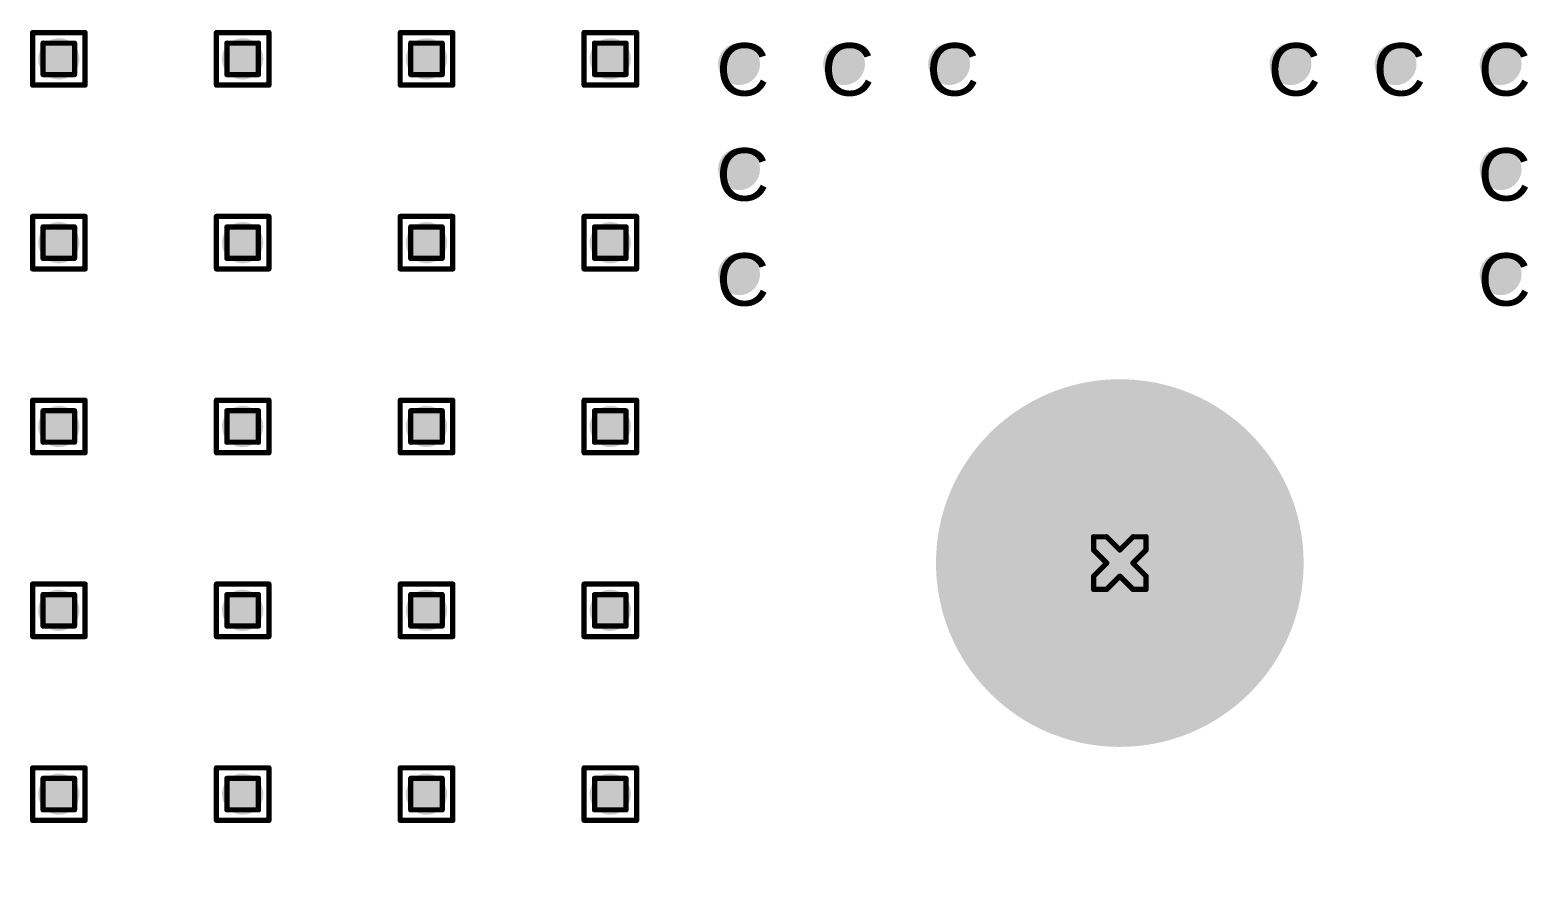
# Model space of a CAD drawing. Header units: millimetres. Extents: x -25 to 478, y -31 to 252.
# Drawn here: x 83.82 to 98.31, y 9.4 to 17.68 of the extents above; entities that cross this region are included whole.
import ezdxf

# ---------------------------------------------------------------- set-up
doc = ezdxf.new("R2010")
doc.units = ezdxf.units.MM
doc.layers.add('DrillDrawing', color=1, linetype='Continuous')
doc.layers.add('ViaHoleLayer', color=16, linetype='Continuous')
doc.styles.add('Arial', font='', dxfattribs={"height": 0.2})
doc.styles.get('Arial').set_extended_font_data('Arial')

# ---------------------------------------------------------------- blocks, each defined once
blk = doc.blocks.new('FP_CB25_18_CY_CONN_TERM_LUG_25MM4_7MM9_MFG_1508')
at = {"layer": 'ViaHoleLayer'}
h = blk.add_hatch(color=16, dxfattribs=at)
edge = h.paths.add_edge_path()
edge.add_arc((-3.048, 3.683), 0.203, 0, 360)
h = blk.add_hatch(color=16, dxfattribs=at)
edge = h.paths.add_edge_path()
edge.add_arc((-2.032, 3.683), 0.203, 0, 360)
h = blk.add_hatch(color=16, dxfattribs=at)
edge = h.paths.add_edge_path()
edge.add_arc((-1.016, 3.683), 0.203, 0, 360)
h = blk.add_hatch(color=16, dxfattribs=at)
edge = h.paths.add_edge_path()
edge.add_arc((0, 3.683), 0.203, 0, 360)
h = blk.add_hatch(color=16, dxfattribs=at)
edge = h.paths.add_edge_path()
edge.add_arc((10.414, 3.683), 0.203, 0, 360)
h = blk.add_hatch(color=16, dxfattribs=at)
edge = h.paths.add_edge_path()
edge.add_arc((11.43, 3.683), 0.203, 0, 360)
h = blk.add_hatch(color=16, dxfattribs=at)
edge = h.paths.add_edge_path()
edge.add_arc((12.446, 3.683), 0.203, 0, 360)
h = blk.add_hatch(color=16, dxfattribs=at)
edge = h.paths.add_edge_path()
edge.add_arc((-3.048, 2.667), 0.203, 0, 360)
h = blk.add_hatch(color=16, dxfattribs=at)
edge = h.paths.add_edge_path()
edge.add_arc((-2.032, 2.667), 0.203, 0, 360)
h = blk.add_hatch(color=16, dxfattribs=at)
edge = h.paths.add_edge_path()
edge.add_arc((-1.016, 2.667), 0.203, 0, 360)
h = blk.add_hatch(color=16, dxfattribs=at)
edge = h.paths.add_edge_path()
edge.add_arc((0, 2.667), 0.203, 0, 360)
h = blk.add_hatch(color=16, dxfattribs=at)
edge = h.paths.add_edge_path()
edge.add_arc((12.446, 2.667), 0.203, 0, 360)
h = blk.add_hatch(color=16, dxfattribs=at)
edge = h.paths.add_edge_path()
edge.add_arc((-3.048, 1.651), 0.203, 0, 360)
h = blk.add_hatch(color=16, dxfattribs=at)
edge = h.paths.add_edge_path()
edge.add_arc((-2.032, 1.651), 0.203, 0, 360)
h = blk.add_hatch(color=16, dxfattribs=at)
edge = h.paths.add_edge_path()
edge.add_arc((-1.016, 1.651), 0.203, 0, 360)
h = blk.add_hatch(color=16, dxfattribs=at)
edge = h.paths.add_edge_path()
edge.add_arc((0, 1.651), 0.203, 0, 360)
h = blk.add_hatch(color=16, dxfattribs=at)
edge = h.paths.add_edge_path()
edge.add_arc((7.62, 0), 1.778, 0, 360)
h = blk.add_hatch(color=16, dxfattribs=at)
edge = h.paths.add_edge_path()
edge.add_arc((12.446, 1.651), 0.203, 0, 360)
h = blk.add_hatch(color=16, dxfattribs=at)
edge = h.paths.add_edge_path()
edge.add_arc((-3.048, 0.635), 0.203, 0, 360)
h = blk.add_hatch(color=16, dxfattribs=at)
edge = h.paths.add_edge_path()
edge.add_arc((-2.032, 0.635), 0.203, 0, 360)
h = blk.add_hatch(color=16, dxfattribs=at)
edge = h.paths.add_edge_path()
edge.add_arc((-1.016, 0.635), 0.203, 0, 360)
h = blk.add_hatch(color=16, dxfattribs=at)
edge = h.paths.add_edge_path()
edge.add_arc((0, 0.635), 0.203, 0, 360)
h = blk.add_hatch(color=16, dxfattribs=at)
edge = h.paths.add_edge_path()
edge.add_arc((-3.048, -0.635), 0.203, 0, 360)
h = blk.add_hatch(color=16, dxfattribs=at)
edge = h.paths.add_edge_path()
edge.add_arc((-2.032, -0.635), 0.203, 0, 360)
h = blk.add_hatch(color=16, dxfattribs=at)
edge = h.paths.add_edge_path()
edge.add_arc((-1.016, -0.635), 0.203, 0, 360)
h = blk.add_hatch(color=16, dxfattribs=at)
edge = h.paths.add_edge_path()
edge.add_arc((0, -0.635), 0.203, 0, 360)
h = blk.add_hatch(color=16, dxfattribs=at)
edge = h.paths.add_edge_path()
edge.add_arc((-3.048, -1.651), 0.203, 0, 360)
h = blk.add_hatch(color=16, dxfattribs=at)
edge = h.paths.add_edge_path()
edge.add_arc((-2.032, -1.651), 0.203, 0, 360)
h = blk.add_hatch(color=16, dxfattribs=at)
edge = h.paths.add_edge_path()
edge.add_arc((-1.016, -1.651), 0.203, 0, 360)
h = blk.add_hatch(color=16, dxfattribs=at)
edge = h.paths.add_edge_path()
edge.add_arc((0, -1.651), 0.203, 0, 360)
h = blk.add_hatch(color=16, dxfattribs=at)
edge = h.paths.add_edge_path()
edge.add_arc((12.446, -1.651), 0.203, 0, 360)
h = blk.add_hatch(color=16, dxfattribs=at)
edge = h.paths.add_edge_path()
edge.add_arc((-3.048, -2.667), 0.203, 0, 360)
h = blk.add_hatch(color=16, dxfattribs=at)
edge = h.paths.add_edge_path()
edge.add_arc((-2.032, -2.667), 0.203, 0, 360)
h = blk.add_hatch(color=16, dxfattribs=at)
edge = h.paths.add_edge_path()
edge.add_arc((-1.016, -2.667), 0.203, 0, 360)
h = blk.add_hatch(color=16, dxfattribs=at)
edge = h.paths.add_edge_path()
edge.add_arc((0, -2.667), 0.203, 0, 360)
h = blk.add_hatch(color=16, dxfattribs=at)
edge = h.paths.add_edge_path()
edge.add_arc((12.446, -2.667), 0.203, 0, 360)
h = blk.add_hatch(color=16, dxfattribs=at)
edge = h.paths.add_edge_path()
edge.add_arc((-3.048, -3.683), 0.203, 0, 360)
h = blk.add_hatch(color=16, dxfattribs=at)
edge = h.paths.add_edge_path()
edge.add_arc((-2.032, -3.683), 0.203, 0, 360)
h = blk.add_hatch(color=16, dxfattribs=at)
edge = h.paths.add_edge_path()
edge.add_arc((-1.016, -3.683), 0.203, 0, 360)
h = blk.add_hatch(color=16, dxfattribs=at)
edge = h.paths.add_edge_path()
edge.add_arc((0, -3.683), 0.203, 0, 360)
h = blk.add_hatch(color=16, dxfattribs=at)
edge = h.paths.add_edge_path()
edge.add_arc((10.414, -3.683), 0.203, 0, 360)
h = blk.add_hatch(color=16, dxfattribs=at)
edge = h.paths.add_edge_path()
edge.add_arc((11.43, -3.683), 0.203, 0, 360)
h = blk.add_hatch(color=16, dxfattribs=at)
edge = h.paths.add_edge_path()
edge.add_arc((12.446, -3.683), 0.203, 0, 360)

msp = doc.modelspace()

# ---------------------------------------------------------------- hatches: boundary and pattern name
at = {"layer": 'ViaHoleLayer'}
h = msp.add_hatch(color=16, dxfattribs=at)
edge = h.paths.add_edge_path()
edge.add_arc((84.099, 17.397), 0.2, 0, 360)
h = msp.add_hatch(color=16, dxfattribs=at)
edge = h.paths.add_edge_path()
edge.add_arc((85.877, 17.397), 0.2, 0, 360)
h = msp.add_hatch(color=16, dxfattribs=at)
edge = h.paths.add_edge_path()
edge.add_arc((87.655, 17.397), 0.2, 0, 360)
h = msp.add_hatch(color=16, dxfattribs=at)
edge = h.paths.add_edge_path()
edge.add_arc((89.433, 17.397), 0.2, 0, 360)
h = msp.add_hatch(color=16, dxfattribs=at)
edge = h.paths.add_edge_path()
edge.add_arc((84.099, 15.619), 0.2, 0, 360)
h = msp.add_hatch(color=16, dxfattribs=at)
edge = h.paths.add_edge_path()
edge.add_arc((85.877, 15.619), 0.2, 0, 360)
h = msp.add_hatch(color=16, dxfattribs=at)
edge = h.paths.add_edge_path()
edge.add_arc((87.655, 15.619), 0.2, 0, 360)
h = msp.add_hatch(color=16, dxfattribs=at)
edge = h.paths.add_edge_path()
edge.add_arc((89.433, 15.619), 0.2, 0, 360)
h = msp.add_hatch(color=16, dxfattribs=at)
edge = h.paths.add_edge_path()
edge.add_arc((84.099, 13.841), 0.2, 0, 360)
h = msp.add_hatch(color=16, dxfattribs=at)
edge = h.paths.add_edge_path()
edge.add_arc((85.877, 13.841), 0.2, 0, 360)
h = msp.add_hatch(color=16, dxfattribs=at)
edge = h.paths.add_edge_path()
edge.add_arc((87.655, 13.841), 0.2, 0, 360)
h = msp.add_hatch(color=16, dxfattribs=at)
edge = h.paths.add_edge_path()
edge.add_arc((89.433, 13.841), 0.2, 0, 360)
h = msp.add_hatch(color=16, dxfattribs=at)
edge = h.paths.add_edge_path()
edge.add_arc((84.099, 12.063), 0.2, 0, 360)
h = msp.add_hatch(color=16, dxfattribs=at)
edge = h.paths.add_edge_path()
edge.add_arc((85.877, 12.063), 0.2, 0, 360)
h = msp.add_hatch(color=16, dxfattribs=at)
edge = h.paths.add_edge_path()
edge.add_arc((87.655, 12.063), 0.2, 0, 360)
h = msp.add_hatch(color=16, dxfattribs=at)
edge = h.paths.add_edge_path()
edge.add_arc((89.433, 12.063), 0.2, 0, 360)
h = msp.add_hatch(color=16, dxfattribs=at)
edge = h.paths.add_edge_path()
edge.add_arc((84.099, 10.285), 0.2, 0, 360)
h = msp.add_hatch(color=16, dxfattribs=at)
edge = h.paths.add_edge_path()
edge.add_arc((85.877, 10.285), 0.2, 0, 360)
h = msp.add_hatch(color=16, dxfattribs=at)
edge = h.paths.add_edge_path()
edge.add_arc((87.655, 10.285), 0.2, 0, 360)
h = msp.add_hatch(color=16, dxfattribs=at)
edge = h.paths.add_edge_path()
edge.add_arc((89.433, 10.285), 0.2, 0, 360)

# ---------------------------------------------------------------- linework, layer by layer
at = {"layer": 'DrillDrawing', "const_width": 0.0508}
for points in [[(83.845, 17.651), (84.353, 17.651)], [(83.845, 17.143), (83.845, 17.651)], [(83.947, 17.549), (84.252, 17.549)], [(83.947, 17.245), (83.947, 17.549)], [(84.252, 17.245), (84.252, 17.549)], [(84.353, 17.143), (84.353, 17.651)], [(85.623, 17.651), (86.131, 17.651)], [(85.623, 17.143), (85.623, 17.651)], [(85.725, 17.549), (86.03, 17.549)], [(85.725, 17.245), (85.725, 17.549)], [(86.03, 17.245), (86.03, 17.549)], [(86.131, 17.143), (86.131, 17.651)], [(87.401, 17.651), (87.909, 17.651)], [(87.401, 17.143), (87.401, 17.651)], [(87.503, 17.549), (87.808, 17.549)], [(87.503, 17.245), (87.503, 17.549)], [(87.808, 17.245), (87.808, 17.549)], [(87.909, 17.143), (87.909, 17.651)], [(89.179, 17.651), (89.687, 17.651)], [(89.179, 17.143), (89.179, 17.651)], [(89.281, 17.549), (89.586, 17.549)], [(89.281, 17.245), (89.281, 17.549)], [(89.586, 17.245), (89.586, 17.549)], [(89.687, 17.143), (89.687, 17.651)], [(83.947, 17.245), (84.252, 17.245)], [(85.725, 17.245), (86.03, 17.245)], [(87.503, 17.245), (87.808, 17.245)], [(89.281, 17.245), (89.586, 17.245)], [(83.845, 17.143), (84.353, 17.143)], [(85.623, 17.143), (86.131, 17.143)], [(87.401, 17.143), (87.909, 17.143)], [(89.179, 17.143), (89.687, 17.143)], [(83.845, 15.873), (84.353, 15.873)], [(83.845, 15.365), (83.845, 15.873)], [(83.947, 15.771), (84.252, 15.771)], [(83.947, 15.467), (83.947, 15.771)], [(84.252, 15.467), (84.252, 15.771)], [(84.353, 15.365), (84.353, 15.873)], [(85.623, 15.873), (86.131, 15.873)], [(85.623, 15.365), (85.623, 15.873)], [(85.725, 15.771), (86.03, 15.771)], [(85.725, 15.467), (85.725, 15.771)], [(86.03, 15.467), (86.03, 15.771)], [(86.131, 15.365), (86.131, 15.873)], [(87.401, 15.873), (87.909, 15.873)], [(87.401, 15.365), (87.401, 15.873)], [(87.503, 15.771), (87.808, 15.771)], [(87.503, 15.467), (87.503, 15.771)], [(87.808, 15.467), (87.808, 15.771)], [(87.909, 15.365), (87.909, 15.873)], [(89.179, 15.873), (89.687, 15.873)], [(89.179, 15.365), (89.179, 15.873)], [(89.281, 15.771), (89.586, 15.771)], [(89.281, 15.467), (89.281, 15.771)], [(89.586, 15.467), (89.586, 15.771)], [(89.687, 15.365), (89.687, 15.873)], [(83.845, 15.365), (84.353, 15.365)], [(83.947, 15.467), (84.252, 15.467)], [(85.623, 15.365), (86.131, 15.365)], [(85.725, 15.467), (86.03, 15.467)], [(87.401, 15.365), (87.909, 15.365)], [(87.503, 15.467), (87.808, 15.467)], [(89.179, 15.365), (89.687, 15.365)], [(89.281, 15.467), (89.586, 15.467)], [(83.845, 14.095), (84.353, 14.095)], [(83.845, 13.587), (83.845, 14.095)], [(84.353, 13.587), (84.353, 14.095)], [(85.623, 14.095), (86.131, 14.095)], [(85.623, 13.587), (85.623, 14.095)], [(86.131, 13.587), (86.131, 14.095)], [(87.401, 14.095), (87.909, 14.095)], [(87.401, 13.587), (87.401, 14.095)], [(87.909, 13.587), (87.909, 14.095)], [(89.179, 14.095), (89.687, 14.095)], [(89.179, 13.587), (89.179, 14.095)], [(89.687, 13.587), (89.687, 14.095)], [(83.947, 13.993), (84.252, 13.993)], [(83.947, 13.689), (83.947, 13.993)], [(84.252, 13.689), (84.252, 13.993)], [(85.725, 13.993), (86.03, 13.993)], [(85.725, 13.689), (85.725, 13.993)], [(86.03, 13.689), (86.03, 13.993)], [(87.503, 13.993), (87.808, 13.993)], [(87.503, 13.689), (87.503, 13.993)], [(87.808, 13.689), (87.808, 13.993)], [(89.281, 13.993), (89.586, 13.993)], [(89.281, 13.689), (89.281, 13.993)], [(89.586, 13.689), (89.586, 13.993)], [(83.947, 13.689), (84.252, 13.689)], [(85.725, 13.689), (86.03, 13.689)], [(87.503, 13.689), (87.808, 13.689)], [(89.281, 13.689), (89.586, 13.689)], [(83.845, 13.587), (84.353, 13.587)], [(85.623, 13.587), (86.131, 13.587)], [(87.401, 13.587), (87.909, 13.587)], [(89.179, 13.587), (89.687, 13.587)], [(94.107, 12.647), (94.107, 12.774)], [(94.107, 12.774), (94.234, 12.774)], [(94.234, 12.774), (94.361, 12.647)], [(94.361, 12.647), (94.488, 12.774)], [(94.488, 12.774), (94.615, 12.774)], [(94.615, 12.647), (94.615, 12.774)], [(94.107, 12.647), (94.234, 12.52)], [(94.488, 12.52), (94.615, 12.647)], [(94.107, 12.393), (94.234, 12.52)], [(94.488, 12.52), (94.615, 12.393)], [(83.845, 12.317), (84.353, 12.317)], [(83.845, 11.809), (83.845, 12.317)], [(84.353, 11.809), (84.353, 12.317)], [(85.623, 12.317), (86.131, 12.317)], [(85.623, 11.809), (85.623, 12.317)], [(86.131, 11.809), (86.131, 12.317)], [(87.401, 12.317), (87.909, 12.317)], [(87.401, 11.809), (87.401, 12.317)], [(87.909, 11.809), (87.909, 12.317)], [(89.179, 12.317), (89.687, 12.317)], [(89.179, 11.809), (89.179, 12.317)], [(89.687, 11.809), (89.687, 12.317)], [(94.107, 12.266), (94.107, 12.393)], [(94.234, 12.266), (94.361, 12.393)], [(94.361, 12.393), (94.488, 12.266)], [(94.615, 12.266), (94.615, 12.393)], [(83.947, 12.215), (84.252, 12.215)], [(83.947, 11.911), (83.947, 12.215)], [(84.252, 11.911), (84.252, 12.215)], [(85.725, 12.215), (86.03, 12.215)], [(85.725, 11.911), (85.725, 12.215)], [(86.03, 11.911), (86.03, 12.215)], [(87.503, 12.215), (87.808, 12.215)], [(87.503, 11.911), (87.503, 12.215)], [(87.808, 11.911), (87.808, 12.215)], [(89.281, 12.215), (89.586, 12.215)], [(89.281, 11.911), (89.281, 12.215)], [(89.586, 11.911), (89.586, 12.215)], [(94.107, 12.266), (94.234, 12.266)], [(94.488, 12.266), (94.615, 12.266)], [(83.947, 11.911), (84.252, 11.911)], [(85.725, 11.911), (86.03, 11.911)], [(87.503, 11.911), (87.808, 11.911)], [(89.281, 11.911), (89.586, 11.911)], [(83.845, 11.809), (84.353, 11.809)], [(85.623, 11.809), (86.131, 11.809)], [(87.401, 11.809), (87.909, 11.809)], [(89.179, 11.809), (89.687, 11.809)], [(83.845, 10.539), (84.353, 10.539)], [(83.845, 10.031), (83.845, 10.539)], [(83.947, 10.437), (84.252, 10.437)], [(83.947, 10.133), (83.947, 10.437)], [(84.252, 10.133), (84.252, 10.437)], [(84.353, 10.031), (84.353, 10.539)], [(85.623, 10.539), (86.131, 10.539)], [(85.623, 10.031), (85.623, 10.539)], [(85.725, 10.437), (86.03, 10.437)], [(85.725, 10.133), (85.725, 10.437)], [(86.03, 10.133), (86.03, 10.437)], [(86.131, 10.031), (86.131, 10.539)], [(87.401, 10.539), (87.909, 10.539)], [(87.401, 10.031), (87.401, 10.539)], [(87.503, 10.437), (87.808, 10.437)], [(87.503, 10.133), (87.503, 10.437)], [(87.808, 10.133), (87.808, 10.437)], [(87.909, 10.031), (87.909, 10.539)], [(89.179, 10.539), (89.687, 10.539)], [(89.179, 10.031), (89.179, 10.539)], [(89.281, 10.437), (89.586, 10.437)], [(89.281, 10.133), (89.281, 10.437)], [(89.586, 10.133), (89.586, 10.437)], [(89.687, 10.031), (89.687, 10.539)], [(83.947, 10.133), (84.252, 10.133)], [(85.725, 10.133), (86.03, 10.133)], [(87.503, 10.133), (87.808, 10.133)], [(89.281, 10.133), (89.586, 10.133)], [(83.845, 10.031), (84.353, 10.031)], [(85.623, 10.031), (86.131, 10.031)], [(87.401, 10.031), (87.909, 10.031)], [(89.179, 10.031), (89.687, 10.031)]]:
    msp.add_lwpolyline(points, dxfattribs=at)
at = {"layer": 'DrillDrawing', "const_width": 0.0254}
for points in [[(83.833, 17.651, 1), (83.858, 17.651, 1)], [(83.833, 17.651, 1), (83.858, 17.651, 1)], [(83.934, 17.549, 1), (83.96, 17.549, 1)], [(83.934, 17.549, 1), (83.96, 17.549, 1)], [(84.239, 17.549, 1), (84.264, 17.549, 1)], [(84.239, 17.549, 1), (84.264, 17.549, 1)], [(84.341, 17.651, 1), (84.366, 17.651, 1)], [(84.341, 17.651, 1), (84.366, 17.651, 1)], [(85.611, 17.651, 1), (85.636, 17.651, 1)], [(85.611, 17.651, 1), (85.636, 17.651, 1)], [(85.712, 17.549, 1), (85.738, 17.549, 1)], [(85.712, 17.549, 1), (85.738, 17.549, 1)], [(86.017, 17.549, 1), (86.043, 17.549, 1)], [(86.017, 17.549, 1), (86.043, 17.549, 1)], [(86.119, 17.651, 1), (86.144, 17.651, 1)], [(86.119, 17.651, 1), (86.144, 17.651, 1)], [(87.389, 17.651, 1), (87.414, 17.651, 1)], [(87.389, 17.651, 1), (87.414, 17.651, 1)], [(87.49, 17.549, 1), (87.516, 17.549, 1)], [(87.49, 17.549, 1), (87.516, 17.549, 1)], [(87.795, 17.549, 1), (87.82, 17.549, 1)], [(87.795, 17.549, 1), (87.82, 17.549, 1)], [(87.897, 17.651, 1), (87.922, 17.651, 1)], [(87.897, 17.651, 1), (87.922, 17.651, 1)], [(89.167, 17.651, 1), (89.192, 17.651, 1)], [(89.167, 17.651, 1), (89.192, 17.651, 1)], [(89.268, 17.549, 1), (89.294, 17.549, 1)], [(89.268, 17.549, 1), (89.294, 17.549, 1)], [(89.573, 17.549, 1), (89.598, 17.549, 1)], [(89.573, 17.549, 1), (89.598, 17.549, 1)], [(89.675, 17.651, 1), (89.7, 17.651, 1)], [(89.675, 17.651, 1), (89.7, 17.651, 1)], [(83.934, 17.245, 1), (83.96, 17.245, 1)], [(83.934, 17.245, 1), (83.96, 17.245, 1)], [(84.239, 17.245, 1), (84.264, 17.245, 1)], [(84.239, 17.245, 1), (84.264, 17.245, 1)], [(85.712, 17.245, 1), (85.738, 17.245, 1)], [(85.712, 17.245, 1), (85.738, 17.245, 1)], [(86.017, 17.245, 1), (86.043, 17.245, 1)], [(86.017, 17.245, 1), (86.043, 17.245, 1)], [(87.49, 17.245, 1), (87.516, 17.245, 1)], [(87.49, 17.245, 1), (87.516, 17.245, 1)], [(87.795, 17.245, 1), (87.82, 17.245, 1)], [(87.795, 17.245, 1), (87.82, 17.245, 1)], [(89.268, 17.245, 1), (89.294, 17.245, 1)], [(89.268, 17.245, 1), (89.294, 17.245, 1)], [(89.573, 17.245, 1), (89.598, 17.245, 1)], [(89.573, 17.245, 1), (89.598, 17.245, 1)], [(83.833, 17.143, 1), (83.858, 17.143, 1)], [(83.833, 17.143, 1), (83.858, 17.143, 1)], [(84.341, 17.143, 1), (84.366, 17.143, 1)], [(84.341, 17.143, 1), (84.366, 17.143, 1)], [(85.611, 17.143, 1), (85.636, 17.143, 1)], [(85.611, 17.143, 1), (85.636, 17.143, 1)], [(86.119, 17.143, 1), (86.144, 17.143, 1)], [(86.119, 17.143, 1), (86.144, 17.143, 1)], [(87.389, 17.143, 1), (87.414, 17.143, 1)], [(87.389, 17.143, 1), (87.414, 17.143, 1)], [(87.897, 17.143, 1), (87.922, 17.143, 1)], [(87.897, 17.143, 1), (87.922, 17.143, 1)], [(89.167, 17.143, 1), (89.192, 17.143, 1)], [(89.167, 17.143, 1), (89.192, 17.143, 1)], [(89.675, 17.143, 1), (89.7, 17.143, 1)], [(89.675, 17.143, 1), (89.7, 17.143, 1)], [(83.833, 15.873, 1), (83.858, 15.873, 1)], [(83.833, 15.873, 1), (83.858, 15.873, 1)], [(83.934, 15.771, 1), (83.96, 15.771, 1)], [(83.934, 15.771, 1), (83.96, 15.771, 1)], [(84.239, 15.771, 1), (84.264, 15.771, 1)], [(84.239, 15.771, 1), (84.264, 15.771, 1)], [(84.341, 15.873, 1), (84.366, 15.873, 1)], [(84.341, 15.873, 1), (84.366, 15.873, 1)], [(85.611, 15.873, 1), (85.636, 15.873, 1)], [(85.611, 15.873, 1), (85.636, 15.873, 1)], [(85.712, 15.771, 1), (85.738, 15.771, 1)], [(85.712, 15.771, 1), (85.738, 15.771, 1)], [(86.017, 15.771, 1), (86.043, 15.771, 1)], [(86.017, 15.771, 1), (86.043, 15.771, 1)], [(86.119, 15.873, 1), (86.144, 15.873, 1)], [(86.119, 15.873, 1), (86.144, 15.873, 1)], [(87.389, 15.873, 1), (87.414, 15.873, 1)], [(87.389, 15.873, 1), (87.414, 15.873, 1)], [(87.49, 15.771, 1), (87.516, 15.771, 1)], [(87.49, 15.771, 1), (87.516, 15.771, 1)], [(87.795, 15.771, 1), (87.82, 15.771, 1)], [(87.795, 15.771, 1), (87.82, 15.771, 1)], [(87.897, 15.873, 1), (87.922, 15.873, 1)], [(87.897, 15.873, 1), (87.922, 15.873, 1)], [(89.167, 15.873, 1), (89.192, 15.873, 1)], [(89.167, 15.873, 1), (89.192, 15.873, 1)], [(89.268, 15.771, 1), (89.294, 15.771, 1)], [(89.268, 15.771, 1), (89.294, 15.771, 1)], [(89.573, 15.771, 1), (89.598, 15.771, 1)], [(89.573, 15.771, 1), (89.598, 15.771, 1)], [(89.675, 15.873, 1), (89.7, 15.873, 1)], [(89.675, 15.873, 1), (89.7, 15.873, 1)], [(83.833, 15.365, 1), (83.858, 15.365, 1)], [(83.833, 15.365, 1), (83.858, 15.365, 1)], [(83.934, 15.467, 1), (83.96, 15.467, 1)], [(83.934, 15.467, 1), (83.96, 15.467, 1)], [(84.239, 15.467, 1), (84.264, 15.467, 1)], [(84.239, 15.467, 1), (84.264, 15.467, 1)], [(84.341, 15.365, 1), (84.366, 15.365, 1)], [(84.341, 15.365, 1), (84.366, 15.365, 1)], [(85.611, 15.365, 1), (85.636, 15.365, 1)], [(85.611, 15.365, 1), (85.636, 15.365, 1)], [(85.712, 15.467, 1), (85.738, 15.467, 1)], [(85.712, 15.467, 1), (85.738, 15.467, 1)], [(86.017, 15.467, 1), (86.043, 15.467, 1)], [(86.017, 15.467, 1), (86.043, 15.467, 1)], [(86.119, 15.365, 1), (86.144, 15.365, 1)], [(86.119, 15.365, 1), (86.144, 15.365, 1)], [(87.389, 15.365, 1), (87.414, 15.365, 1)], [(87.389, 15.365, 1), (87.414, 15.365, 1)], [(87.49, 15.467, 1), (87.516, 15.467, 1)], [(87.49, 15.467, 1), (87.516, 15.467, 1)], [(87.795, 15.467, 1), (87.82, 15.467, 1)], [(87.795, 15.467, 1), (87.82, 15.467, 1)], [(87.897, 15.365, 1), (87.922, 15.365, 1)], [(87.897, 15.365, 1), (87.922, 15.365, 1)], [(89.167, 15.365, 1), (89.192, 15.365, 1)], [(89.167, 15.365, 1), (89.192, 15.365, 1)], [(89.268, 15.467, 1), (89.294, 15.467, 1)], [(89.268, 15.467, 1), (89.294, 15.467, 1)], [(89.573, 15.467, 1), (89.598, 15.467, 1)], [(89.573, 15.467, 1), (89.598, 15.467, 1)], [(89.675, 15.365, 1), (89.7, 15.365, 1)], [(89.675, 15.365, 1), (89.7, 15.365, 1)], [(83.833, 14.095, 1), (83.858, 14.095, 1)], [(83.833, 14.095, 1), (83.858, 14.095, 1)], [(84.341, 14.095, 1), (84.366, 14.095, 1)], [(84.341, 14.095, 1), (84.366, 14.095, 1)], [(85.611, 14.095, 1), (85.636, 14.095, 1)], [(85.611, 14.095, 1), (85.636, 14.095, 1)], [(86.119, 14.095, 1), (86.144, 14.095, 1)], [(86.119, 14.095, 1), (86.144, 14.095, 1)], [(87.389, 14.095, 1), (87.414, 14.095, 1)], [(87.389, 14.095, 1), (87.414, 14.095, 1)], [(87.897, 14.095, 1), (87.922, 14.095, 1)], [(87.897, 14.095, 1), (87.922, 14.095, 1)], [(89.167, 14.095, 1), (89.192, 14.095, 1)], [(89.167, 14.095, 1), (89.192, 14.095, 1)], [(89.675, 14.095, 1), (89.7, 14.095, 1)], [(89.675, 14.095, 1), (89.7, 14.095, 1)], [(83.934, 13.993, 1), (83.96, 13.993, 1)], [(83.934, 13.993, 1), (83.96, 13.993, 1)], [(84.239, 13.993, 1), (84.264, 13.993, 1)], [(84.239, 13.993, 1), (84.264, 13.993, 1)], [(85.712, 13.993, 1), (85.738, 13.993, 1)], [(85.712, 13.993, 1), (85.738, 13.993, 1)], [(86.017, 13.993, 1), (86.043, 13.993, 1)], [(86.017, 13.993, 1), (86.043, 13.993, 1)], [(87.49, 13.993, 1), (87.516, 13.993, 1)], [(87.49, 13.993, 1), (87.516, 13.993, 1)], [(87.795, 13.993, 1), (87.82, 13.993, 1)], [(87.795, 13.993, 1), (87.82, 13.993, 1)], [(89.268, 13.993, 1), (89.294, 13.993, 1)], [(89.268, 13.993, 1), (89.294, 13.993, 1)], [(89.573, 13.993, 1), (89.598, 13.993, 1)], [(89.573, 13.993, 1), (89.598, 13.993, 1)], [(83.934, 13.689, 1), (83.96, 13.689, 1)], [(83.934, 13.689, 1), (83.96, 13.689, 1)], [(84.239, 13.689, 1), (84.264, 13.689, 1)], [(84.239, 13.689, 1), (84.264, 13.689, 1)], [(85.712, 13.689, 1), (85.738, 13.689, 1)], [(85.712, 13.689, 1), (85.738, 13.689, 1)], [(86.017, 13.689, 1), (86.043, 13.689, 1)], [(86.017, 13.689, 1), (86.043, 13.689, 1)], [(87.49, 13.689, 1), (87.516, 13.689, 1)], [(87.49, 13.689, 1), (87.516, 13.689, 1)], [(87.795, 13.689, 1), (87.82, 13.689, 1)], [(87.795, 13.689, 1), (87.82, 13.689, 1)], [(89.268, 13.689, 1), (89.294, 13.689, 1)], [(89.268, 13.689, 1), (89.294, 13.689, 1)], [(89.573, 13.689, 1), (89.598, 13.689, 1)], [(89.573, 13.689, 1), (89.598, 13.689, 1)], [(83.833, 13.587, 1), (83.858, 13.587, 1)], [(83.833, 13.587, 1), (83.858, 13.587, 1)], [(84.341, 13.587, 1), (84.366, 13.587, 1)], [(84.341, 13.587, 1), (84.366, 13.587, 1)], [(85.611, 13.587, 1), (85.636, 13.587, 1)], [(85.611, 13.587, 1), (85.636, 13.587, 1)], [(86.119, 13.587, 1), (86.144, 13.587, 1)], [(86.119, 13.587, 1), (86.144, 13.587, 1)], [(87.389, 13.587, 1), (87.414, 13.587, 1)], [(87.389, 13.587, 1), (87.414, 13.587, 1)], [(87.897, 13.587, 1), (87.922, 13.587, 1)], [(87.897, 13.587, 1), (87.922, 13.587, 1)], [(89.167, 13.587, 1), (89.192, 13.587, 1)], [(89.167, 13.587, 1), (89.192, 13.587, 1)], [(89.675, 13.587, 1), (89.7, 13.587, 1)], [(89.675, 13.587, 1), (89.7, 13.587, 1)], [(94.094, 12.774, 1), (94.12, 12.774, 1)], [(94.094, 12.774, 1), (94.12, 12.774, 1)], [(94.221, 12.774, 1), (94.247, 12.774, 1)], [(94.221, 12.774, 1), (94.247, 12.774, 1)], [(94.475, 12.774, 1), (94.501, 12.774, 1)], [(94.475, 12.774, 1), (94.501, 12.774, 1)], [(94.602, 12.774, 1), (94.628, 12.774, 1)], [(94.602, 12.774, 1), (94.628, 12.774, 1)], [(94.094, 12.647, 1), (94.12, 12.647, 1)], [(94.094, 12.647, 1), (94.12, 12.647, 1)], [(94.348, 12.647, 1), (94.374, 12.647, 1)], [(94.348, 12.647, 1), (94.374, 12.647, 1)], [(94.602, 12.647, 1), (94.628, 12.647, 1)], [(94.602, 12.647, 1), (94.628, 12.647, 1)], [(94.221, 12.52, 1), (94.247, 12.52, 1)], [(94.221, 12.52, 1), (94.247, 12.52, 1)], [(94.475, 12.52, 1), (94.501, 12.52, 1)], [(94.475, 12.52, 1), (94.501, 12.52, 1)], [(83.833, 12.317, 1), (83.858, 12.317, 1)], [(83.833, 12.317, 1), (83.858, 12.317, 1)], [(84.341, 12.317, 1), (84.366, 12.317, 1)], [(84.341, 12.317, 1), (84.366, 12.317, 1)], [(85.611, 12.317, 1), (85.636, 12.317, 1)], [(85.611, 12.317, 1), (85.636, 12.317, 1)], [(86.119, 12.317, 1), (86.144, 12.317, 1)], [(86.119, 12.317, 1), (86.144, 12.317, 1)], [(87.389, 12.317, 1), (87.414, 12.317, 1)], [(87.389, 12.317, 1), (87.414, 12.317, 1)], [(87.897, 12.317, 1), (87.922, 12.317, 1)], [(87.897, 12.317, 1), (87.922, 12.317, 1)], [(89.167, 12.317, 1), (89.192, 12.317, 1)], [(89.167, 12.317, 1), (89.192, 12.317, 1)], [(89.675, 12.317, 1), (89.7, 12.317, 1)], [(89.675, 12.317, 1), (89.7, 12.317, 1)], [(94.094, 12.393, 1), (94.12, 12.393, 1)], [(94.094, 12.393, 1), (94.12, 12.393, 1)], [(94.348, 12.393, 1), (94.374, 12.393, 1)], [(94.348, 12.393, 1), (94.374, 12.393, 1)], [(94.602, 12.393, 1), (94.628, 12.393, 1)], [(94.602, 12.393, 1), (94.628, 12.393, 1)], [(83.934, 12.215, 1), (83.96, 12.215, 1)], [(83.934, 12.215, 1), (83.96, 12.215, 1)], [(84.239, 12.215, 1), (84.264, 12.215, 1)], [(84.239, 12.215, 1), (84.264, 12.215, 1)], [(85.712, 12.215, 1), (85.738, 12.215, 1)], [(85.712, 12.215, 1), (85.738, 12.215, 1)], [(86.017, 12.215, 1), (86.043, 12.215, 1)], [(86.017, 12.215, 1), (86.043, 12.215, 1)], [(87.49, 12.215, 1), (87.516, 12.215, 1)], [(87.49, 12.215, 1), (87.516, 12.215, 1)], [(87.795, 12.215, 1), (87.82, 12.215, 1)], [(87.795, 12.215, 1), (87.82, 12.215, 1)], [(89.268, 12.215, 1), (89.294, 12.215, 1)], [(89.268, 12.215, 1), (89.294, 12.215, 1)], [(89.573, 12.215, 1), (89.598, 12.215, 1)], [(89.573, 12.215, 1), (89.598, 12.215, 1)], [(94.094, 12.266, 1), (94.12, 12.266, 1)], [(94.094, 12.266, 1), (94.12, 12.266, 1)], [(94.221, 12.266, 1), (94.247, 12.266, 1)], [(94.221, 12.266, 1), (94.247, 12.266, 1)], [(94.475, 12.266, 1), (94.501, 12.266, 1)], [(94.475, 12.266, 1), (94.501, 12.266, 1)], [(94.602, 12.266, 1), (94.628, 12.266, 1)], [(94.602, 12.266, 1), (94.628, 12.266, 1)], [(83.934, 11.911, 1), (83.96, 11.911, 1)], [(83.934, 11.911, 1), (83.96, 11.911, 1)], [(84.239, 11.911, 1), (84.264, 11.911, 1)], [(84.239, 11.911, 1), (84.264, 11.911, 1)], [(85.712, 11.911, 1), (85.738, 11.911, 1)], [(85.712, 11.911, 1), (85.738, 11.911, 1)], [(86.017, 11.911, 1), (86.043, 11.911, 1)], [(86.017, 11.911, 1), (86.043, 11.911, 1)], [(87.49, 11.911, 1), (87.516, 11.911, 1)], [(87.49, 11.911, 1), (87.516, 11.911, 1)], [(87.795, 11.911, 1), (87.82, 11.911, 1)], [(87.795, 11.911, 1), (87.82, 11.911, 1)], [(89.268, 11.911, 1), (89.294, 11.911, 1)], [(89.268, 11.911, 1), (89.294, 11.911, 1)], [(89.573, 11.911, 1), (89.598, 11.911, 1)], [(89.573, 11.911, 1), (89.598, 11.911, 1)], [(83.833, 11.809, 1), (83.858, 11.809, 1)], [(83.833, 11.809, 1), (83.858, 11.809, 1)], [(84.341, 11.809, 1), (84.366, 11.809, 1)], [(84.341, 11.809, 1), (84.366, 11.809, 1)], [(85.611, 11.809, 1), (85.636, 11.809, 1)], [(85.611, 11.809, 1), (85.636, 11.809, 1)], [(86.119, 11.809, 1), (86.144, 11.809, 1)], [(86.119, 11.809, 1), (86.144, 11.809, 1)], [(87.389, 11.809, 1), (87.414, 11.809, 1)], [(87.389, 11.809, 1), (87.414, 11.809, 1)], [(87.897, 11.809, 1), (87.922, 11.809, 1)], [(87.897, 11.809, 1), (87.922, 11.809, 1)], [(89.167, 11.809, 1), (89.192, 11.809, 1)], [(89.167, 11.809, 1), (89.192, 11.809, 1)], [(89.675, 11.809, 1), (89.7, 11.809, 1)], [(89.675, 11.809, 1), (89.7, 11.809, 1)], [(83.833, 10.539, 1), (83.858, 10.539, 1)], [(83.833, 10.539, 1), (83.858, 10.539, 1)], [(83.934, 10.437, 1), (83.96, 10.437, 1)], [(83.934, 10.437, 1), (83.96, 10.437, 1)], [(84.239, 10.437, 1), (84.264, 10.437, 1)], [(84.239, 10.437, 1), (84.264, 10.437, 1)], [(84.341, 10.539, 1), (84.366, 10.539, 1)], [(84.341, 10.539, 1), (84.366, 10.539, 1)], [(85.611, 10.539, 1), (85.636, 10.539, 1)], [(85.611, 10.539, 1), (85.636, 10.539, 1)], [(85.712, 10.437, 1), (85.738, 10.437, 1)], [(85.712, 10.437, 1), (85.738, 10.437, 1)], [(86.017, 10.437, 1), (86.043, 10.437, 1)], [(86.017, 10.437, 1), (86.043, 10.437, 1)], [(86.119, 10.539, 1), (86.144, 10.539, 1)], [(86.119, 10.539, 1), (86.144, 10.539, 1)], [(87.389, 10.539, 1), (87.414, 10.539, 1)], [(87.389, 10.539, 1), (87.414, 10.539, 1)], [(87.49, 10.437, 1), (87.516, 10.437, 1)], [(87.49, 10.437, 1), (87.516, 10.437, 1)], [(87.795, 10.437, 1), (87.82, 10.437, 1)], [(87.795, 10.437, 1), (87.82, 10.437, 1)], [(87.897, 10.539, 1), (87.922, 10.539, 1)], [(87.897, 10.539, 1), (87.922, 10.539, 1)], [(89.167, 10.539, 1), (89.192, 10.539, 1)], [(89.167, 10.539, 1), (89.192, 10.539, 1)], [(89.268, 10.437, 1), (89.294, 10.437, 1)], [(89.268, 10.437, 1), (89.294, 10.437, 1)], [(89.573, 10.437, 1), (89.598, 10.437, 1)], [(89.573, 10.437, 1), (89.598, 10.437, 1)], [(89.675, 10.539, 1), (89.7, 10.539, 1)], [(89.675, 10.539, 1), (89.7, 10.539, 1)], [(83.934, 10.133, 1), (83.96, 10.133, 1)], [(83.934, 10.133, 1), (83.96, 10.133, 1)], [(84.239, 10.133, 1), (84.264, 10.133, 1)], [(84.239, 10.133, 1), (84.264, 10.133, 1)], [(85.712, 10.133, 1), (85.738, 10.133, 1)], [(85.712, 10.133, 1), (85.738, 10.133, 1)], [(86.017, 10.133, 1), (86.043, 10.133, 1)], [(86.017, 10.133, 1), (86.043, 10.133, 1)], [(87.49, 10.133, 1), (87.516, 10.133, 1)], [(87.49, 10.133, 1), (87.516, 10.133, 1)], [(87.795, 10.133, 1), (87.82, 10.133, 1)], [(87.795, 10.133, 1), (87.82, 10.133, 1)], [(89.268, 10.133, 1), (89.294, 10.133, 1)], [(89.268, 10.133, 1), (89.294, 10.133, 1)], [(89.573, 10.133, 1), (89.598, 10.133, 1)], [(89.573, 10.133, 1), (89.598, 10.133, 1)], [(83.833, 10.031, 1), (83.858, 10.031, 1)], [(83.833, 10.031, 1), (83.858, 10.031, 1)], [(84.341, 10.031, 1), (84.366, 10.031, 1)], [(84.341, 10.031, 1), (84.366, 10.031, 1)], [(85.611, 10.031, 1), (85.636, 10.031, 1)], [(85.611, 10.031, 1), (85.636, 10.031, 1)], [(86.119, 10.031, 1), (86.144, 10.031, 1)], [(86.119, 10.031, 1), (86.144, 10.031, 1)], [(87.389, 10.031, 1), (87.414, 10.031, 1)], [(87.389, 10.031, 1), (87.414, 10.031, 1)], [(87.897, 10.031, 1), (87.922, 10.031, 1)], [(87.897, 10.031, 1), (87.922, 10.031, 1)], [(89.167, 10.031, 1), (89.192, 10.031, 1)], [(89.167, 10.031, 1), (89.192, 10.031, 1)], [(89.675, 10.031, 1), (89.7, 10.031, 1)], [(89.675, 10.031, 1), (89.7, 10.031, 1)]]:
    msp.add_lwpolyline(points, format="xyb", close=True, dxfattribs=at)

# ---------------------------------------------------------------- block references
at = {"rotation": 90}
msp.add_blockref('FP_CB25_18_CY_CONN_TERM_LUG_25MM4_7MM9_MFG_1508', (94.361, 4.9), dxfattribs=at)

# ---------------------------------------------------------------- texts
at = {"layer": 'DrillDrawing', "style": 'Arial'}
for p in [(90.458, 17.041), (91.474, 17.041), (92.49, 17.041), (95.792, 17.041), (96.808, 17.041), (97.824, 17.041), (90.458, 16.025), (97.824, 16.025), (90.458, 15.009), (97.824, 15.009)]:
    msp.add_text('C', height=0.508, dxfattribs=at).set_placement(p)

doc.saveas('drawing.dxf')
